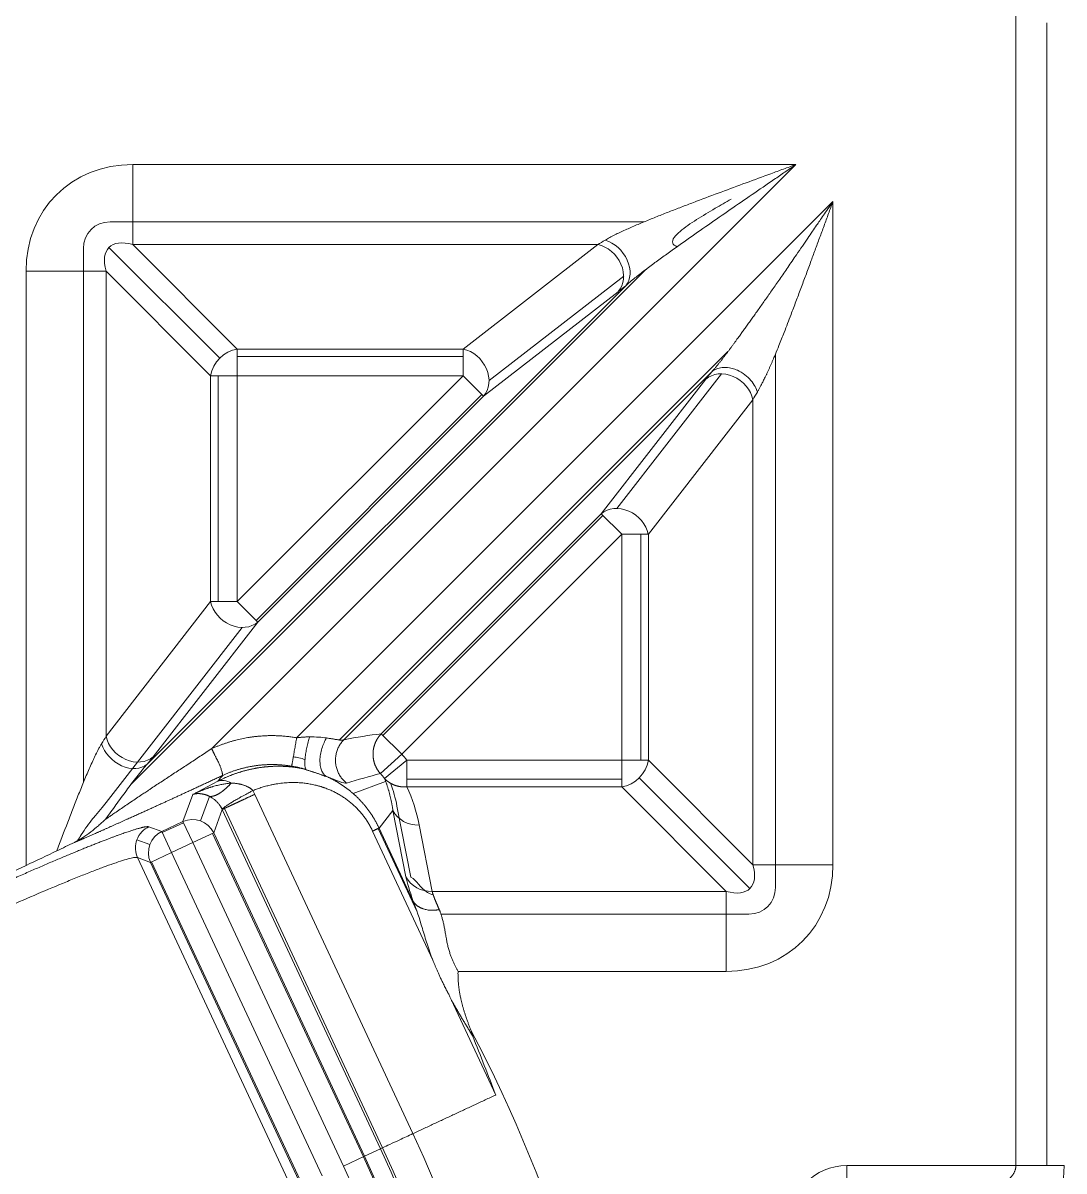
# Model space of a CAD drawing. Header units: millimetres. Extents: x 473 to 1051, y 289 to 609.
# Drawn here: x 612.04 to 630.08, y 428.4 to 448.29 of the extents above; entities that cross this region are included whole.
import ezdxf

# ---------------------------------------------------------------- set-up
doc = ezdxf.new("R2010")
doc.units = ezdxf.units.MM
doc.layers.add('core', color=7, linetype='Continuous', lineweight=20)

msp = doc.modelspace()

# ---------------------------------------------------------------- linework, layer by layer
at = {"layer": 'core', "lineweight": 13}
for p, q in [((629.245, 448.589), (629.245, 428.494)), ((629.781, 428.494), (629.781, 448.29)), ((625.435, 445.837), (613.946, 445.837)), ((613.946, 444.451), (613.946, 445.837)), ((625.435, 445.837), (615.316, 435.718)), ((616.785, 435.906), (626.076, 445.197)), ((626.076, 433.707), (626.076, 445.197)), ((622.803, 444.843), (613.553, 444.843)), ((613.091, 444.381), (613.091, 435.132)), ((615.453, 442.482), (613.534, 444.4)), ((613.946, 444.451), (622.002, 444.451)), ((613.946, 444.451), (615.757, 442.64)), ((619.67, 442.64), (622.002, 444.451)), ((612.097, 443.989), (612.097, 433.693)), ((612.097, 443.989), (613.484, 443.989)), ((613.484, 435.932), (613.484, 443.989)), ((615.295, 442.178), (613.484, 443.989)), ((622.834, 444.018), (613.916, 435.1)), ((622.486, 443.738), (614.196, 435.449)), ((622.451, 443.905), (620.118, 442.094)), ((622.356, 443.634), (620.024, 441.823)), ((619.67, 442.64), (615.757, 442.64)), ((615.757, 442.178), (615.757, 442.64)), ((617.529, 435.868), (624.258, 442.597)), ((619.67, 442.64), (619.67, 442.178)), ((625.082, 433.315), (625.082, 442.559)), ((615.757, 442.509), (619.67, 442.509)), ((615.295, 442.178), (615.295, 438.265)), ((615.295, 442.178), (615.757, 442.178)), ((615.426, 442.178), (615.426, 438.265)), ((615.757, 442.178), (619.67, 442.178)), ((615.757, 438.265), (619.67, 442.178)), ((615.757, 438.265), (615.757, 442.178)), ((617.601, 435.871), (623.977, 442.247)), ((619.67, 442.178), (620.024, 441.823)), ((622.332, 439.879), (624.143, 442.212)), ((622.062, 439.785), (623.873, 442.118)), ((616.083, 437.939), (619.996, 441.852)), ((616.111, 437.911), (620.024, 441.823)), ((624.689, 441.763), (622.878, 439.431)), ((624.689, 441.763), (624.689, 433.707)), ((622.062, 439.785), (618.252, 435.975)), ((622.09, 439.757), (618.28, 435.947)), ((622.062, 439.785), (622.416, 439.431)), ((622.416, 439.431), (618.606, 435.621)), ((622.416, 439.431), (622.416, 435.518)), ((622.416, 439.431), (622.878, 439.431)), ((622.748, 439.431), (622.748, 435.518)), ((622.878, 435.518), (622.878, 439.431)), ((613.484, 435.932), (615.295, 438.265)), ((615.757, 438.265), (615.295, 438.265)), ((616.111, 437.911), (615.757, 438.265)), ((615.841, 437.817), (613.486, 434.784)), ((616.111, 437.911), (614.3, 435.578)), ((618.606, 435.621), (618.252, 435.975)), ((618.606, 435.621), (618.236, 435.286)), ((618.306, 435.203), (618.694, 435.518)), ((622.416, 435.518), (618.694, 435.518)), ((618.694, 435.056), (618.694, 435.518)), ((622.878, 435.518), (622.416, 435.518)), ((622.416, 435.518), (622.416, 435.056)), ((622.878, 435.518), (624.689, 433.707)), ((618.694, 435.187), (622.416, 435.187)), ((624.639, 433.296), (622.72, 435.214)), ((616.026, 434.993), (616.058, 434.926)), ((617.765, 434.938), (618.327, 435.149)), ((618.694, 435.056), (622.416, 435.056)), ((624.227, 433.245), (622.416, 435.056)), ((614.814, 434.453), (614.986, 434.925)), ((615.276, 434.891), (615.121, 434.466)), ((616.058, 434.926), (618.799, 429.048)), ((615.496, 434.664), (615.348, 434.259)), ((615.495, 434.665), (618.236, 428.786)), ((618.274, 428.804), (615.534, 434.681)), ((618.454, 434.646), (618.212, 434.342)), ((618.679, 433.496), (618.454, 434.646)), ((618.523, 434.722), (618.765, 433.493)), ((614.814, 434.453), (614.449, 434.282)), ((614.823, 434.435), (614.457, 434.264)), ((614.814, 434.453), (614.984, 434.089)), ((618.907, 434.395), (619.133, 433.245)), ((614.224, 434.364), (614.449, 434.282)), ((614.618, 433.918), (614.449, 434.282)), ((614.984, 434.089), (615.348, 434.259)), ((617.942, 428.649), (615.33, 434.25)), ((617.96, 428.657), (615.348, 434.259)), ((619.144, 432.053), (618.101, 434.29)), ((618.872, 432.89), (618.198, 434.335)), ((618.805, 433.072), (618.212, 434.342)), ((614.017, 434.137), (614.241, 434.055)), ((614.984, 434.089), (614.618, 433.918)), ((617.596, 428.487), (614.984, 434.089)), ((614.254, 433.748), (614.03, 433.83)), ((616.713, 428.076), (614.03, 433.83)), ((614.254, 433.748), (614.618, 433.918)), ((614.618, 433.918), (617.23, 428.317)), ((614.254, 433.748), (616.866, 428.147)), ((614.272, 433.757), (616.884, 428.155)), ((624.689, 433.707), (626.076, 433.707)), ((624.227, 433.245), (619.133, 433.245)), ((624.227, 431.859), (624.227, 433.245)), ((619.284, 432.853), (624.62, 432.853)), ((619.581, 431.859), (624.227, 431.859)), ((620.233, 429.717), (619.461, 431.372)), ((617.96, 428.657), (617.596, 428.487)), ((618.236, 428.786), (617.96, 428.657)), ((626.318, 427.993), (626.318, 428.494)), ((629.245, 428.494), (626.318, 428.494))]:
    msp.add_line(p, q, dxfattribs=at)
at = {"layer": 'core', "lineweight": 18}
for p, q in [((614.986, 434.925), (615.419, 435.154)), ((604.432, 430.119), (612.097, 433.693))]:
    msp.add_line(p, q, dxfattribs=at)
for centre, radius, start, end in [((633.422, 459.219), 100.547, 306.63636, 233.36541), ((633.422, 459.219), 98.958, 101.0725, 224.85525), ((597.206, 418.979), 25.522, 344.7285, 27.6981)]:
    msp.add_arc(centre, radius, start, end, dxfattribs=at)
at = {"layer": 'core', "lineweight": 13}
for centre, radius, start, end in [((633.422, 459.219), 100.107, 306.80958, 233.19042), ((633.422, 459.219), 99.239, 100.9827, 225.04545), ((633.422, 459.219), 99.048, 101.05803, 224.91574), ((633.422, 459.219), 99.038, 101.0601, 224.90418), ((597.206, 418.979), 23.825, 180, 25), ((597.206, 418.979), 23.246, 180, 25), ((597.206, 418.979), 23.204, 180, 25), ((597.206, 418.979), 22.9, 180, 25), ((597.206, 418.979), 22.88, 180, 25), ((597.206, 418.979), 22.498, 180, 25)]:
    msp.add_arc(centre, radius, start, end, dxfattribs=at)
for centre, major_axis, ratio, start_param, end_param in [((614.287, 443.647), (-1.665, 1.665), 0.854588, 5.576034, 6.990337), ((613.639, 444.296), (-0.416, 0.416), 0.854588, 5.576034, 6.990337), ((614.287, 443.647), (-0.753, 0.753), 0.472398, 5.576034, 6.990337), ((623.752, 445.837), (2.025, 1.504), 0.059018, 3.626725, 3.742107), ((622.002, 443.989), (-0.308, 0.397), 0.818985, 3.294071, 5.524455), ((622.132, 444.092), (0.32, -0.388), 0.741911, 0.130355, 2.304596), ((624.107, 445.483), (2.024, 2.008), 0.061627, 3.609448, 3.72483), ((615.757, 442.178), (0.356, 0.356), 0.854588, 0.863645, 2.277948), ((619.67, 442.178), (-0.308, 0.397), 0.818985, 3.294071, 5.524455), ((624.227, 441.763), (-0.397, 0.308), 0.818985, 3.900323, 6.130708), ((622.416, 439.431), (0.397, -0.308), 0.818985, 0.758731, 2.989132), ((615.757, 438.265), (-0.397, 0.308), 0.818985, 0.758731, 2.989114), ((612.097, 434.182), (1.504, 2.025), 0.059018, 5.682671, 5.798053), ((613.842, 435.803), (0.388, -0.32), 0.741911, 3.97859, 6.15283), ((613.946, 435.932), (0.397, -0.308), 0.818985, 3.900323, 6.130707), ((612.452, 433.828), (2.008, 2.024), 0.061627, 5.699948, 5.81533), ((622.416, 435.518), (-0.356, -0.356), 0.854588, 0.863645, 2.277948), ((615.589, 434.789), (0.188, -0.356), 0.687907, 2.286444, 3.069422), ((616.505, 433.63), (1.014, 2.461), 0.731949, 5.443978, 5.622839), ((612.097, 433.468), (1.506, 1.518), 0.061627, 5.537288, 5.819002), ((618.907, 434.857), (-0.494, -0.097), 0.916024, 0.263636, 1.392781), ((614.984, 434.089), (0.378, -0.138), 0.997265, 0.786768, 2.354825), ((633.422, 453.655), (0, 84.612), 0.999984, 1.801557, 2.911285), ((614.618, 433.918), (-0.138, -0.378), 0.997265, 3.92836, 5.496418), ((633.422, 453.651), (0, 84.914), 0.999984, 1.803346, 2.911271), ((623.886, 434.049), (-1.665, 1.665), 0.854588, 2.434441, 3.848744), ((623.886, 434.049), (-0.753, 0.753), 0.472398, 2.434441, 3.848744), ((619.133, 433.707), (0.494, 0.097), 0.916024, 3.405225, 4.534373), ((624.534, 433.4), (-0.416, 0.416), 0.854588, 2.434441, 3.848744), ((626.325, 427.485), (-0.717, 0.717), 0.992433, 5.501585, 7.064785)]:
    msp.add_ellipse(centre, major_axis=major_axis, ratio=ratio, start_param=start_param, end_param=end_param, dxfattribs=at)
at = {"layer": 'core', "lineweight": 18}
msp.add_ellipse((612.097, 433.781), major_axis=(1.509, 0.705), ratio=0.047474, start_param=4.690194, end_param=5.052022, dxfattribs=at)
at = {"layer": 'core', "lineweight": 13}
for points, degree, knots in [([(622.132, 444.529), (622.156, 444.544), (622.182, 444.559), (622.223, 444.581), (622.237, 444.588), (622.266, 444.603), (622.281, 444.611), (622.325, 444.633), (622.355, 444.647), (622.417, 444.676), (622.448, 444.69), (622.543, 444.733), (622.608, 444.761), (622.708, 444.804), (622.741, 444.818), (622.808, 444.846), (622.842, 444.86), (622.944, 444.901), (623.013, 444.929), (623.151, 444.984), (623.221, 445.011), (623.36, 445.065), (623.431, 445.092), (623.572, 445.146), (623.642, 445.173), (623.856, 445.254), (623.998, 445.308), (624.284, 445.414), (624.427, 445.467), (624.714, 445.573), (624.858, 445.626), (625.074, 445.705), (625.183, 445.745), (625.309, 445.791), (625.363, 445.811), (625.399, 445.824), (625.417, 445.831), (625.435, 445.837)], 3, [0, 0, 0, 0, 0.03125, 0.03125, 0.046875, 0.046875, 0.0625, 0.0625, 0.09375, 0.09375, 0.125, 0.125, 0.1875, 0.1875, 0.21875, 0.21875, 0.25, 0.25, 0.3125, 0.3125, 0.375, 0.375, 0.4375, 0.4375, 0.5, 0.5, 0.625, 0.625, 0.75, 0.75, 0.875, 0.875, 0.9375, 0.96875, 0.984375, 0.984375, 1, 1, 1, 1]), ([(625.435, 445.837), (625.404, 445.815), (625.372, 445.794), (625.308, 445.75), (625.213, 445.685), (625.118, 445.62), (624.928, 445.49), (624.801, 445.403), (624.548, 445.229), (624.422, 445.143), (624.17, 444.969), (624.044, 444.882), (623.793, 444.707), (623.668, 444.62), (623.42, 444.445), (623.297, 444.357), (623.114, 444.225), (623.053, 444.181), (622.933, 444.093), (622.874, 444.049), (622.758, 443.96), (622.7, 443.916), (622.617, 443.849), (622.589, 443.827), (622.536, 443.782), (622.511, 443.76), (622.486, 443.738)], 3, [0, 0, 0, 0, 0.03125, 0.03125, 0.0625, 0.125, 0.125, 0.25, 0.25, 0.375, 0.375, 0.5, 0.5, 0.625, 0.625, 0.75, 0.75, 0.8125, 0.8125, 0.875, 0.875, 0.9375, 0.9375, 0.96875, 0.96875, 1, 1, 1, 1]), ([(623.377, 444.414), (623.338, 444.43), (623.309, 444.451), (623.289, 444.506), (623.302, 444.54), (623.352, 444.61), (623.388, 444.645), (623.51, 444.749), (623.61, 444.817), (623.817, 444.949), (623.925, 445.014), (624.127, 445.131), (624.221, 445.184), (624.315, 445.237)], 3, [0, 0, 0, 0, 0.104937, 0.104937, 0.222051, 0.222051, 0.339165, 0.339165, 0.573394, 0.573394, 0.807622, 0.807622, 1, 1, 1, 1]), ([(613.406, 435.803), (613.397, 435.789), (613.389, 435.774), (613.371, 435.744), (613.363, 435.728), (613.337, 435.679), (613.32, 435.646), (613.294, 435.594), (613.286, 435.576), (613.269, 435.54), (613.261, 435.522), (613.236, 435.468), (613.219, 435.431), (613.17, 435.319), (613.137, 435.242), (613.073, 435.087), (613.04, 435.008), (612.977, 434.848), (612.945, 434.768), (612.881, 434.606), (612.85, 434.524), (612.756, 434.279), (612.694, 434.114), (612.631, 433.948)], 3, [0, 0, 0, 0, 0.03125, 0.03125, 0.0625, 0.0625, 0.125, 0.125, 0.15625, 0.15625, 0.1875, 0.1875, 0.25, 0.25, 0.375, 0.375, 0.5, 0.5, 0.625, 0.625, 0.75, 0.75, 1, 1, 1, 1]), ([(615.316, 435.719), (615.52, 435.809), (615.931, 435.918), (616.148, 435.935), (616.468, 435.961), (616.785, 435.906)], 2, [0, 0, 0, 0.284504, 0.570702, 0.570702, 1, 1, 1]), ([(616.785, 435.906), (616.791, 435.907), (616.802, 435.908), (616.819, 435.91), (616.836, 435.912), (616.853, 435.913), (616.869, 435.915), (616.885, 435.916), (616.902, 435.917), (616.918, 435.918), (616.934, 435.919), (616.95, 435.92), (616.965, 435.921), (616.981, 435.921), (616.996, 435.922), (617.006, 435.922), (617.011, 435.922)], 3, [0, 0, 0, 0, 0.075254, 0.149897, 0.223934, 0.29737, 0.370211, 0.442463, 0.514132, 0.585223, 0.655743, 0.725698, 0.795094, 0.863939, 0.932238, 1, 1, 1, 1]), ([(616.951, 435.357), (616.946, 435.362), (616.941, 435.369), (616.933, 435.391), (616.93, 435.404), (616.927, 435.438), (616.926, 435.458), (616.927, 435.504), (616.929, 435.53), (616.935, 435.585), (616.939, 435.615), (616.949, 435.676), (616.956, 435.708), (616.97, 435.771), (616.977, 435.802), (616.994, 435.864), (617.003, 435.894), (617.011, 435.922)], 3, [0, 0, 0, 0, 0.125, 0.125, 0.25, 0.25, 0.375, 0.375, 0.5, 0.5, 0.625, 0.625, 0.75, 0.75, 0.875, 0.875, 1, 1, 1, 1]), ([(617.291, 435.242), (617.276, 435.252), (617.262, 435.266), (617.237, 435.301), (617.226, 435.321), (617.207, 435.368), (617.2, 435.395), (617.19, 435.453), (617.188, 435.484), (617.189, 435.55), (617.193, 435.584), (617.204, 435.653), (617.213, 435.688), (617.233, 435.755), (617.246, 435.787), (617.273, 435.848), (617.288, 435.877), (617.303, 435.903)], 3, [0, 0, 0, 0, 0.125, 0.125, 0.25, 0.25, 0.375, 0.375, 0.5, 0.5, 0.625, 0.625, 0.75, 0.75, 0.875, 0.875, 1, 1, 1, 1]), ([(618.252, 435.975), (618.25, 435.973), (618.245, 435.968), (618.238, 435.96), (618.231, 435.952), (618.224, 435.944), (618.217, 435.936), (618.211, 435.928), (618.205, 435.92), (618.199, 435.912), (618.193, 435.903), (618.188, 435.895), (618.182, 435.886), (618.177, 435.877), (618.172, 435.869), (618.167, 435.86), (618.163, 435.851), (618.158, 435.842), (618.154, 435.833), (618.15, 435.824), (618.146, 435.815), (618.143, 435.806), (618.139, 435.797), (618.136, 435.787), (618.133, 435.778), (618.13, 435.769), (618.127, 435.76), (618.125, 435.75), (618.122, 435.741), (618.12, 435.732), (618.118, 435.723), (618.116, 435.713), (618.115, 435.704), (618.113, 435.695), (618.112, 435.685), (618.111, 435.676), (618.11, 435.667), (618.109, 435.658), (618.109, 435.648), (618.108, 435.639), (618.108, 435.63), (618.108, 435.624), (618.108, 435.621)], 3, [0, 0, 0, 0, 0.026856, 0.053614, 0.080275, 0.106838, 0.133304, 0.159672, 0.185943, 0.212118, 0.238195, 0.264177, 0.290061, 0.31585, 0.341543, 0.367141, 0.392643, 0.418049, 0.443361, 0.468579, 0.493702, 0.51873, 0.543665, 0.568507, 0.593255, 0.61791, 0.642472, 0.666943, 0.691321, 0.715607, 0.739802, 0.763905, 0.787918, 0.81184, 0.835672, 0.859415, 0.883067, 0.906631, 0.930106, 0.953492, 0.97679, 1, 1, 1, 1]), ([(618.108, 435.621), (618.108, 435.617), (618.108, 435.609), (618.109, 435.598), (618.109, 435.586), (618.11, 435.575), (618.112, 435.563), (618.113, 435.552), (618.115, 435.54), (618.117, 435.529), (618.119, 435.517), (618.122, 435.506), (618.124, 435.495), (618.127, 435.483), (618.131, 435.472), (618.134, 435.461), (618.138, 435.45), (618.142, 435.439), (618.147, 435.428), (618.152, 435.417), (618.157, 435.406), (618.162, 435.395), (618.167, 435.384), (618.173, 435.374), (618.179, 435.364), (618.185, 435.353), (618.192, 435.343), (618.198, 435.333), (618.205, 435.323), (618.213, 435.314), (618.22, 435.304), (618.228, 435.295), (618.233, 435.289), (618.236, 435.286)], 3, [0, 0, 0, 0, 0.031328, 0.062712, 0.094152, 0.125648, 0.157202, 0.188815, 0.220486, 0.252217, 0.284009, 0.315861, 0.347775, 0.379751, 0.41179, 0.443893, 0.47606, 0.508293, 0.540591, 0.572955, 0.605386, 0.637884, 0.670451, 0.703087, 0.735792, 0.768567, 0.801413, 0.83433, 0.867318, 0.900379, 0.933512, 0.966719, 1, 1, 1, 1]), ([(614.196, 435.449), (614.181, 435.432), (614.166, 435.415), (614.136, 435.379), (614.121, 435.361), (614.076, 435.306), (614.046, 435.268), (613.985, 435.19), (613.955, 435.151), (613.895, 435.072), (613.865, 435.032), (613.775, 434.91), (613.715, 434.828), (613.595, 434.662), (613.535, 434.579), (613.476, 434.494)], 3, [0, 0, 0, 0, 0.0625, 0.0625, 0.125, 0.125, 0.25, 0.25, 0.375, 0.375, 0.5, 0.5, 0.75, 0.75, 1, 1, 1, 1]), ([(616.353, 435.443), (616.346, 435.443), (616.331, 435.442), (616.308, 435.442), (616.285, 435.441), (616.262, 435.44), (616.239, 435.439), (616.216, 435.438), (616.193, 435.436), (616.169, 435.434), (616.146, 435.432), (616.122, 435.429), (616.098, 435.426), (616.074, 435.423), (616.05, 435.419), (616.026, 435.415), (616.002, 435.411), (615.977, 435.407), (615.953, 435.402), (615.929, 435.397), (615.904, 435.391), (615.879, 435.385), (615.855, 435.379), (615.83, 435.373), (615.805, 435.366), (615.78, 435.359), (615.755, 435.351), (615.73, 435.343), (615.705, 435.335), (615.68, 435.326), (615.655, 435.317), (615.63, 435.308), (615.605, 435.298), (615.579, 435.287), (615.554, 435.277), (615.529, 435.266), (615.512, 435.258), (615.504, 435.254)], 3, [0, 0, 0, 0, 0.025665, 0.0515, 0.077505, 0.103682, 0.130029, 0.156546, 0.183235, 0.210094, 0.237124, 0.264326, 0.291698, 0.319241, 0.346955, 0.37484, 0.402896, 0.431123, 0.459522, 0.488092, 0.516832, 0.545745, 0.574828, 0.604083, 0.633509, 0.663107, 0.692876, 0.722816, 0.752928, 0.783211, 0.813666, 0.844293, 0.875091, 0.906061, 0.937202, 0.968515, 1, 1, 1, 1]), ([(616.699, 435.413), (616.692, 435.414), (616.677, 435.417), (616.654, 435.421), (616.631, 435.424), (616.608, 435.427), (616.586, 435.43), (616.563, 435.432), (616.54, 435.434), (616.516, 435.436), (616.493, 435.438), (616.47, 435.439), (616.447, 435.441), (616.423, 435.442), (616.4, 435.442), (616.377, 435.443), (616.361, 435.443), (616.353, 435.443)], 3, [0, 0, 0, 0, 0.065783, 0.131691, 0.197726, 0.263886, 0.330172, 0.396585, 0.463124, 0.529789, 0.596581, 0.6635, 0.730546, 0.797718, 0.865018, 0.932445, 1, 1, 1, 1]), ([(616.951, 435.357), (616.946, 435.358), (616.937, 435.36), (616.923, 435.364), (616.908, 435.368), (616.894, 435.372), (616.88, 435.375), (616.865, 435.379), (616.85, 435.382), (616.836, 435.386), (616.821, 435.389), (616.806, 435.392), (616.791, 435.396), (616.776, 435.399), (616.761, 435.402), (616.746, 435.405), (616.73, 435.408), (616.715, 435.41), (616.704, 435.412), (616.699, 435.413)], 3, [0, 0, 0, 0, 0.057913, 0.115872, 0.173892, 0.231985, 0.290166, 0.348447, 0.406844, 0.465368, 0.524033, 0.582852, 0.641839, 0.701007, 0.760368, 0.819935, 0.879721, 0.939739, 1, 1, 1, 1]), ([(616.728, 435.576), (616.761, 435.571), (616.794, 435.565), (616.862, 435.549), (616.897, 435.54), (616.929, 435.53)], 3, [0, 0, 0, 0, 0.464257, 0.464257, 1, 1, 1, 1]), ([(618.454, 434.646), (618.452, 434.654), (618.45, 434.672), (618.446, 434.698), (618.441, 434.724), (618.437, 434.749), (618.432, 434.774), (618.427, 434.799), (618.422, 434.824), (618.416, 434.849), (618.411, 434.873), (618.405, 434.897), (618.399, 434.92), (618.393, 434.944), (618.386, 434.967), (618.38, 434.99), (618.373, 435.012), (618.366, 435.034), (618.359, 435.057), (618.352, 435.078), (618.345, 435.1), (618.338, 435.121), (618.33, 435.142), (618.322, 435.163), (618.314, 435.183), (618.309, 435.197), (618.306, 435.203)], 3, [0, 0, 0, 0, 0.047064, 0.093657, 0.139781, 0.185434, 0.230618, 0.275331, 0.319575, 0.363349, 0.406654, 0.44949, 0.491856, 0.533753, 0.575182, 0.616142, 0.656633, 0.696656, 0.736211, 0.775297, 0.813916, 0.852067, 0.889751, 0.926968, 0.963717, 1, 1, 1, 1]), ([(618.306, 435.203), (618.309, 435.201), (618.314, 435.195), (618.321, 435.188), (618.329, 435.18), (618.336, 435.173), (618.344, 435.166), (618.352, 435.159), (618.36, 435.153), (618.368, 435.147), (618.377, 435.141), (618.385, 435.135), (618.394, 435.129), (618.402, 435.124), (618.411, 435.119), (618.419, 435.114), (618.428, 435.109), (618.437, 435.105), (618.446, 435.1), (618.454, 435.096), (618.463, 435.093), (618.472, 435.089), (618.481, 435.086), (618.49, 435.082), (618.499, 435.079), (618.507, 435.076), (618.516, 435.074), (618.525, 435.071), (618.534, 435.069), (618.543, 435.067), (618.552, 435.065), (618.56, 435.063), (618.569, 435.062), (618.578, 435.06), (618.586, 435.059), (618.595, 435.058), (618.604, 435.057), (618.612, 435.056), (618.621, 435.056), (618.629, 435.055), (618.637, 435.055), (618.646, 435.055), (618.654, 435.055), (618.662, 435.055), (618.67, 435.055), (618.678, 435.055), (618.686, 435.056), (618.692, 435.056), (618.694, 435.056)], 3, [0, 0, 0, 0, 0.025955, 0.051722, 0.077299, 0.102685, 0.12788, 0.152884, 0.177694, 0.202312, 0.226737, 0.250969, 0.275007, 0.298852, 0.322503, 0.345962, 0.369227, 0.392301, 0.415182, 0.437872, 0.460371, 0.48268, 0.5048, 0.526731, 0.548475, 0.570032, 0.591404, 0.612592, 0.633597, 0.65442, 0.675063, 0.695526, 0.715813, 0.735923, 0.75586, 0.775623, 0.795216, 0.81464, 0.833896, 0.852987, 0.871914, 0.89068, 0.909286, 0.927735, 0.946029, 0.964169, 0.982159, 1, 1, 1, 1]), ([(612.989, 434.121), (613.01, 434.156), (613.032, 434.19), (613.12, 434.328), (613.188, 434.428), (613.26, 434.512), (613.264, 434.516), (613.267, 434.52)], 3, [0, 0, 0, 0, 0.236978, 0.236978, 0.963789, 0.963789, 1, 1, 1, 1]), ([(551.228, 434.187), (551.341, 433.71), (551.458, 433.233), (551.701, 432.282), (551.952, 431.334), (552.22, 430.39), (552.427, 429.683), (552.497, 429.448), (552.638, 428.978), (552.71, 428.744), (553.367, 426.638), (554.014, 424.791), (555.434, 421.15), (556.207, 419.355), (557.46, 416.701), (557.894, 415.822), (558.456, 414.733), (558.569, 414.515), (558.798, 414.081), (559.143, 413.432), (559.496, 412.788), (560.691, 410.657), (561.701, 408.993), (563.827, 405.747), (566.06, 402.582), (568.504, 399.579), (571.054, 396.657), (572.382, 395.236), (574.455, 393.167), (575.16, 392.488), (576.597, 391.151), (577.325, 390.497), (579.537, 388.577), (581.05, 387.354), (584.147, 385.021), (587.319, 382.799), (590.636, 380.799), (594.026, 378.911), (595.758, 378.023), (597.97, 376.985), (598.637, 376.679), (599.31, 376.381), (599.759, 376.184), (599.984, 376.087), (601.111, 375.604), (602.019, 375.235), (604.757, 374.175), (606.603, 373.533), (610.34, 372.378), (612.229, 371.865), (614.14, 371.417)], 3, [0, 0, 0, 0, 0.015625, 0.015625, 0.03125, 0.046875, 0.046875, 0.054687, 0.054687, 0.0625, 0.0625, 0.125, 0.125, 0.1875, 0.1875, 0.21875, 0.21875, 0.226562, 0.226562, 0.234375, 0.25, 0.25, 0.3125, 0.3125, 0.375, 0.4375, 0.4375, 0.5, 0.5, 0.53125, 0.53125, 0.5625, 0.5625, 0.625, 0.625, 0.6875, 0.75, 0.75, 0.8125, 0.8125, 0.828125, 0.835937, 0.835937, 0.84375, 0.84375, 0.875, 0.875, 0.9375, 0.9375, 1, 1, 1, 1]), ([(613.993, 434), (613.993, 434.045), (614.01, 434.149), (614.097, 434.285), (614.182, 434.344), (614.224, 434.364)], 3, [0, 0, 0, 0, 0.297886, 0.653444, 1, 1, 1, 1]), ([(614.03, 433.83), (614.01, 433.872), (613.995, 433.929), (613.993, 433.991), (613.993, 434)], 3, [0, 0, 0, 0, 0.856927, 1, 1, 1, 1]), ([(614.03, 433.83), (614.02, 433.834), (614.003, 433.835), (613.957, 433.829), (613.927, 433.823), (613.856, 433.806), (613.815, 433.794), (613.722, 433.765), (613.671, 433.747), (613.559, 433.709), (613.499, 433.687), (613.372, 433.64), (613.305, 433.614), (613.165, 433.56), (613.092, 433.531), (612.942, 433.47), (612.864, 433.439), (612.628, 433.342), (612.464, 433.273), (612.132, 433.132), (611.965, 433.059), (611.635, 432.914), (611.472, 432.841), (611.155, 432.698), (611.001, 432.627), (610.707, 432.49), (610.554, 432.417), (610.24, 432.267), (610.08, 432.189), (609.756, 432.029), (609.593, 431.948), (609.272, 431.785), (609.114, 431.703), (608.887, 431.585), (608.814, 431.546), (608.671, 431.469), (608.602, 431.432), (608.47, 431.359), (608.407, 431.324), (608.289, 431.257), (608.234, 431.225), (608.133, 431.165), (608.087, 431.137), (608.005, 431.084), (607.969, 431.06), (607.91, 431.017), (607.886, 430.999), (607.852, 430.966), (607.842, 430.953), (607.839, 430.943)], 3, [0, 0, 0, 0, 0.03125, 0.03125, 0.0625, 0.0625, 0.09375, 0.09375, 0.125, 0.125, 0.15625, 0.15625, 0.1875, 0.1875, 0.21875, 0.21875, 0.25, 0.25, 0.3125, 0.3125, 0.375, 0.375, 0.4375, 0.4375, 0.5, 0.5, 0.5625, 0.5625, 0.625, 0.625, 0.6875, 0.6875, 0.75, 0.75, 0.78125, 0.78125, 0.8125, 0.8125, 0.84375, 0.84375, 0.875, 0.875, 0.90625, 0.90625, 0.9375, 0.9375, 0.96875, 0.96875, 1, 1, 1, 1]), ([(619.152, 433.184), (619.115, 433.194), (619.081, 433.209), (618.922, 433.308), (618.865, 433.438), (618.766, 433.493)], 3, [0, 0, 0, 0, 0.180672, 0.180672, 1, 1, 1, 1]), ([(619.133, 433.245), (619.134, 433.243), (619.135, 433.238), (619.137, 433.231), (619.139, 433.223), (619.141, 433.215), (619.144, 433.207), (619.147, 433.199), (619.149, 433.191), (619.152, 433.182), (619.155, 433.173), (619.158, 433.164), (619.162, 433.155), (619.165, 433.146), (619.169, 433.136), (619.172, 433.126), (619.176, 433.116), (619.18, 433.106), (619.185, 433.096), (619.189, 433.085), (619.193, 433.074), (619.198, 433.063), (619.203, 433.052), (619.207, 433.041), (619.212, 433.029), (619.217, 433.017), (619.223, 433.005), (619.228, 432.993), (619.234, 432.981), (619.239, 432.968), (619.245, 432.955), (619.251, 432.942), (619.255, 432.934), (619.257, 432.929)], 3, [0, 0, 0, 0, 0.030932, 0.061936, 0.093015, 0.124169, 0.155402, 0.186714, 0.218107, 0.249582, 0.281143, 0.312789, 0.344523, 0.376346, 0.40826, 0.440267, 0.472367, 0.504564, 0.536857, 0.569249, 0.601742, 0.634336, 0.667033, 0.699835, 0.732743, 0.765759, 0.798884, 0.832119, 0.865466, 0.898926, 0.932501, 0.966192, 1, 1, 1, 1]), ([(619.257, 432.929), (619.254, 432.929), (619.247, 432.928), (619.237, 432.926), (619.226, 432.924), (619.214, 432.923), (619.201, 432.921), (619.181, 432.919), (619.157, 432.918), (619.134, 432.917), (619.112, 432.918), (619.083, 432.92), (619.037, 432.926), (619.003, 432.935), (618.983, 432.941), (618.982, 432.941), (618.98, 432.942), (618.977, 432.943), (618.973, 432.944), (618.969, 432.946), (618.963, 432.948), (618.957, 432.95), (618.95, 432.953), (618.942, 432.956), (618.934, 432.96), (618.925, 432.964), (618.916, 432.969), (618.906, 432.975), (618.896, 432.981), (618.886, 432.988), (618.875, 432.995), (618.864, 433.004), (618.853, 433.013), (618.843, 433.023), (618.833, 433.034), (618.823, 433.046), (618.813, 433.058), (618.807, 433.067), (618.805, 433.072)], 3, [0, 0, 0, 0, 0.01629, 0.034054, 0.053312, 0.074085, 0.096389, 0.120241, 0.180778, 0.222376, 0.2445, 0.296963, 0.382018, 0.500019, 0.500954, 0.503674, 0.508178, 0.514468, 0.522542, 0.532399, 0.544039, 0.557458, 0.572654, 0.589619, 0.608346, 0.628824, 0.651037, 0.674965, 0.700582, 0.727857, 0.756749, 0.787214, 0.819207, 0.852681, 0.887576, 0.923821, 0.96133, 1, 1, 1, 1]), ([(618.799, 429.048), (618.716, 429.01), (618.64, 428.974), (618.506, 428.912), (618.448, 428.885), (618.352, 428.84), (618.314, 428.822), (618.259, 428.797), (618.242, 428.789), (618.236, 428.786)], 3, [0, 0, 0, 0, 0.25, 0.25, 0.5, 0.5, 0.75, 0.75, 1, 1, 1, 1]), ([(628.319, 427.993), (628.327, 427.994), (628.342, 427.994), (628.364, 427.996), (628.385, 427.997), (628.406, 427.999), (628.426, 428.001), (628.446, 428.003), (628.466, 428.005), (628.485, 428.007), (628.503, 428.01), (628.521, 428.012), (628.538, 428.015), (628.555, 428.018), (628.571, 428.021), (628.587, 428.023), (628.602, 428.026), (628.617, 428.029), (628.631, 428.032), (628.669, 428.04), (628.728, 428.055), (628.805, 428.079), (628.875, 428.105), (628.942, 428.135), (629.005, 428.169), (629.065, 428.207), (629.116, 428.248), (629.15, 428.281), (629.171, 428.305), (629.182, 428.32), (629.192, 428.334), (629.201, 428.348), (629.209, 428.362), (629.217, 428.377), (629.223, 428.391), (629.229, 428.406), (629.234, 428.421), (629.238, 428.435), (629.241, 428.45), (629.243, 428.465), (629.244, 428.48), (629.245, 428.489), (629.245, 428.494)], 3, [0, 0, 0, 0, 0.020381, 0.040307, 0.059779, 0.078797, 0.09736, 0.115469, 0.133124, 0.150325, 0.167071, 0.183364, 0.199202, 0.214586, 0.229517, 0.243993, 0.258016, 0.271585, 0.284701, 0.297363, 0.375958, 0.448473, 0.51495, 0.575445, 0.643977, 0.706317, 0.762706, 0.813471, 0.829024, 0.844129, 0.858807, 0.87308, 0.886973, 0.900512, 0.913727, 0.926648, 0.939308, 0.951743, 0.963991, 0.976089, 0.988078, 1, 1, 1, 1])]:
    msp.add_open_spline(points, degree=degree, knots=knots, dxfattribs=at)
at = {"layer": 'core', "lineweight": 18}
for points, degree, knots in [([(623.977, 442.247), (623.981, 442.252), (623.991, 442.263), (624.005, 442.278), (624.019, 442.294), (624.033, 442.31), (624.047, 442.327), (624.06, 442.343), (624.074, 442.36), (624.088, 442.377), (624.102, 442.394), (624.116, 442.411), (624.13, 442.429), (624.144, 442.446), (624.158, 442.464), (624.171, 442.482), (624.185, 442.5), (624.199, 442.519), (624.213, 442.537), (624.227, 442.555), (624.241, 442.574), (624.256, 442.593), (624.27, 442.612), (624.284, 442.631), (624.298, 442.65), (624.312, 442.67), (624.327, 442.689), (624.341, 442.709), (624.356, 442.729), (624.37, 442.749), (624.385, 442.768), (624.399, 442.789), (624.423, 442.821), (624.457, 442.867), (624.5, 442.927), (624.545, 442.989), (624.592, 443.055), (624.641, 443.122), (624.691, 443.193), (624.743, 443.266), (624.796, 443.342), (624.851, 443.42), (624.928, 443.529), (625.029, 443.673), (625.157, 443.858), (625.296, 444.06), (625.428, 444.25), (625.543, 444.419), (625.636, 444.555), (625.718, 444.675), (625.787, 444.776), (625.85, 444.868), (625.915, 444.963), (625.992, 445.075), (626.047, 445.154), (626.076, 445.197)], 3, [0, 0, 0, 0, 0.006365, 0.012747, 0.019145, 0.025561, 0.031994, 0.038445, 0.044914, 0.051401, 0.057907, 0.064431, 0.070975, 0.077538, 0.084121, 0.090724, 0.097347, 0.103991, 0.110655, 0.11734, 0.124047, 0.130775, 0.137525, 0.144297, 0.151091, 0.157908, 0.164748, 0.17161, 0.178496, 0.185406, 0.192339, 0.199296, 0.206277, 0.22608, 0.246681, 0.268081, 0.290281, 0.313282, 0.337085, 0.361692, 0.387103, 0.413318, 0.440339, 0.49634, 0.557671, 0.624336, 0.696336, 0.746311, 0.790953, 0.830261, 0.864237, 0.890182, 0.921457, 0.958063, 1, 1, 1, 1]), ([(624.767, 441.893), (624.77, 441.899), (624.777, 441.911), (624.787, 441.929), (624.798, 441.95), (624.81, 441.972), (624.823, 441.997), (624.836, 442.024), (624.851, 442.053), (624.867, 442.084), (624.884, 442.118), (624.903, 442.156), (624.923, 442.197), (624.944, 442.241), (624.964, 442.286), (624.985, 442.332), (625.005, 442.378), (625.026, 442.425), (625.05, 442.482), (625.088, 442.574), (625.15, 442.726), (625.241, 442.954), (625.339, 443.209), (625.435, 443.463), (625.52, 443.689), (625.605, 443.917), (625.674, 444.105), (625.728, 444.251), (625.766, 444.356), (625.805, 444.46), (625.844, 444.565), (625.883, 444.67), (625.922, 444.775), (625.96, 444.881), (625.999, 444.986), (626.038, 445.091), (626.063, 445.162), (626.076, 445.197)], 3, [0, 0, 0, 0, 0.006782, 0.014145, 0.022103, 0.030672, 0.039871, 0.049717, 0.060232, 0.071432, 0.083333, 0.095944, 0.110639, 0.125392, 0.140183, 0.154995, 0.16981, 0.184611, 0.199389, 0.223813, 0.270244, 0.339027, 0.430907, 0.497033, 0.563385, 0.629819, 0.696263, 0.726603, 0.756944, 0.787291, 0.817645, 0.848008, 0.87838, 0.908763, 0.939159, 0.96957, 1, 1, 1, 1]), ([(623.977, 442.247), (623.998, 442.265), (624.049, 442.298), (624.154, 442.326), (624.254, 442.323), (624.315, 442.31), (624.331, 442.305)], 3, [0, 0, 0, 0, 0.298409, 0.597796, 0.897182, 1, 1, 1, 1]), ([(624.331, 442.305), (624.361, 442.297), (624.437, 442.27), (624.553, 442.2), (624.659, 442.098), (624.731, 441.991), (624.758, 441.924), (624.767, 441.893)], 3, [0, 0, 0, 0, 0.141872, 0.357952, 0.574033, 0.790113, 1, 1, 1, 1]), ([(613.476, 434.494), (613.485, 434.501), (613.498, 434.509), (613.516, 434.521), (613.53, 434.531), (613.549, 434.544), (613.573, 434.561), (613.603, 434.581), (613.655, 434.617), (613.728, 434.667), (613.821, 434.731), (613.916, 434.795), (614.011, 434.859), (614.096, 434.916), (614.161, 434.959), (614.209, 434.991), (614.266, 435.029), (614.342, 435.079), (614.435, 435.14), (614.529, 435.202), (614.624, 435.265), (614.72, 435.328), (614.817, 435.391), (614.915, 435.455), (615.013, 435.52), (615.112, 435.585), (615.213, 435.651), (615.279, 435.695), (615.313, 435.718)], 3, [0, 0, 0, 0, 0.015614, 0.021437, 0.029053, 0.039592, 0.053055, 0.069442, 0.088752, 0.13956, 0.190992, 0.24305, 0.295736, 0.346433, 0.382479, 0.402197, 0.425084, 0.475131, 0.525622, 0.576556, 0.627933, 0.679753, 0.732017, 0.784726, 0.837878, 0.891474, 0.945515, 1, 1, 1, 1]), ([(615.313, 435.718), (615.315, 435.714), (615.318, 435.708), (615.323, 435.697), (615.328, 435.685), (615.334, 435.673), (615.341, 435.659), (615.348, 435.644), (615.356, 435.628), (615.364, 435.611), (615.373, 435.593), (615.383, 435.575), (615.396, 435.548), (615.412, 435.517), (615.428, 435.482), (615.442, 435.453), (615.453, 435.428), (615.463, 435.406), (615.472, 435.382), (615.481, 435.354), (615.49, 435.325), (615.495, 435.302), (615.499, 435.287), (615.5, 435.277), (615.502, 435.27), (615.503, 435.264), (615.503, 435.26), (615.503, 435.257), (615.504, 435.255), (615.504, 435.255), (615.504, 435.254)], 3, [0, 0, 0, 0, 0.013896, 0.029305, 0.046261, 0.064802, 0.084964, 0.106785, 0.130301, 0.155549, 0.182558, 0.211359, 0.241972, 0.305412, 0.363103, 0.414627, 0.459708, 0.498188, 0.544122, 0.602809, 0.67383, 0.756362, 0.796425, 0.833623, 0.868001, 0.89962, 0.928551, 0.954871, 0.97866, 1, 1, 1, 1]), ([(615.419, 435.154), (615.427, 435.157), (615.441, 435.165), (615.462, 435.175), (615.484, 435.186), (615.505, 435.196), (615.527, 435.206), (615.548, 435.215), (615.569, 435.225), (615.591, 435.234), (615.612, 435.242), (615.633, 435.251), (615.654, 435.259), (615.675, 435.267), (615.696, 435.275), (615.717, 435.282), (615.737, 435.29), (615.758, 435.296), (615.779, 435.303), (615.799, 435.31), (615.82, 435.316), (615.84, 435.322), (615.86, 435.328), (615.88, 435.333), (615.9, 435.339), (615.92, 435.344), (615.94, 435.349), (615.959, 435.353), (615.979, 435.358), (615.998, 435.362), (616.018, 435.366), (616.037, 435.37), (616.056, 435.374), (616.075, 435.377), (616.094, 435.381), (616.112, 435.384), (616.131, 435.387), (616.149, 435.39), (616.167, 435.392), (616.186, 435.395), (616.204, 435.397), (616.221, 435.399), (616.239, 435.401), (616.257, 435.403), (616.274, 435.404), (616.292, 435.406), (616.309, 435.407), (616.32, 435.408), (616.326, 435.408)], 3, [0, 0, 0, 0, 0.025743, 0.051309, 0.076695, 0.101904, 0.126934, 0.151785, 0.176459, 0.200954, 0.225271, 0.24941, 0.273371, 0.297153, 0.320758, 0.344184, 0.367432, 0.390502, 0.413395, 0.436109, 0.458645, 0.481003, 0.503184, 0.525187, 0.547011, 0.568658, 0.590128, 0.611419, 0.632533, 0.65347, 0.674228, 0.69481, 0.715213, 0.73544, 0.755488, 0.77536, 0.795054, 0.814571, 0.83391, 0.853073, 0.872058, 0.890866, 0.909497, 0.927952, 0.946229, 0.964329, 0.982253, 1, 1, 1, 1]), ([(616.326, 435.408), (616.333, 435.409), (616.349, 435.41), (616.372, 435.411), (616.394, 435.412), (616.417, 435.412), (616.44, 435.413), (616.462, 435.413), (616.485, 435.413), (616.507, 435.413), (616.53, 435.412), (616.552, 435.411), (616.574, 435.41), (616.596, 435.409), (616.618, 435.408), (616.639, 435.406), (616.661, 435.404), (616.682, 435.402), (616.704, 435.4), (616.725, 435.397), (616.746, 435.395), (616.767, 435.392), (616.788, 435.389), (616.809, 435.385), (616.83, 435.382), (616.85, 435.378), (616.871, 435.374), (616.891, 435.37), (616.911, 435.366), (616.931, 435.361), (616.944, 435.358), (616.951, 435.357)], 3, [0, 0, 0, 0, 0.037436, 0.074658, 0.111665, 0.148459, 0.185039, 0.221405, 0.257559, 0.2935, 0.32923, 0.364747, 0.400054, 0.43515, 0.470036, 0.504711, 0.539178, 0.573435, 0.607484, 0.641325, 0.674959, 0.708386, 0.741606, 0.77462, 0.807429, 0.840033, 0.872433, 0.904629, 0.936622, 0.968412, 1, 1, 1, 1]), ([(615.504, 435.254), (615.034, 435.036), (614.617, 434.844), (614.324, 434.709), (614.054, 434.587), (613.878, 434.508), (613.706, 434.431), (613.523, 434.348), (613.238, 434.223), (613.126, 434.174), (613.02, 434.129), (612.935, 434.094)], 2, [0, 0, 0, 0.285714, 0.285714, 0.5, 0.5, 0.625, 0.625, 0.75, 0.875, 0.875, 1, 1, 1]), ([(617.288, 435.236), (617.282, 435.238), (617.269, 435.243), (617.249, 435.251), (617.229, 435.258), (617.209, 435.266), (617.189, 435.273), (617.169, 435.281), (617.148, 435.288), (617.127, 435.295), (617.106, 435.302), (617.084, 435.309), (617.063, 435.316), (617.04, 435.323), (617.018, 435.33), (616.995, 435.337), (616.972, 435.343), (616.956, 435.348), (616.949, 435.35)], 3, [0, 0, 0, 0, 0.060615, 0.121379, 0.182315, 0.243442, 0.304782, 0.366356, 0.428188, 0.4903, 0.552714, 0.615454, 0.678543, 0.742002, 0.805856, 0.870126, 0.934833, 1, 1, 1, 1]), ([(617.291, 435.242), (617.298, 435.239), (617.31, 435.233), (617.329, 435.224), (617.348, 435.215), (617.367, 435.206), (617.386, 435.196), (617.404, 435.187), (617.422, 435.177), (617.441, 435.167), (617.459, 435.157), (617.476, 435.147), (617.494, 435.136), (617.512, 435.126), (617.529, 435.115), (617.547, 435.104), (617.564, 435.093), (617.581, 435.081), (617.598, 435.07), (617.614, 435.058), (617.631, 435.046), (617.647, 435.034), (617.663, 435.022), (617.679, 435.01), (617.695, 434.997), (617.711, 434.985), (617.726, 434.972), (617.742, 434.959), (617.757, 434.946), (617.772, 434.933), (617.787, 434.919), (617.802, 434.906), (617.816, 434.892), (617.831, 434.878), (617.845, 434.864), (617.859, 434.85), (617.873, 434.836), (617.886, 434.822), (617.9, 434.807), (617.913, 434.793), (617.926, 434.778), (617.939, 434.763), (617.952, 434.749), (617.965, 434.733), (617.977, 434.718), (617.989, 434.703), (618.001, 434.688), (618.013, 434.672), (618.025, 434.657), (618.036, 434.641), (618.048, 434.625), (618.059, 434.609), (618.07, 434.593), (618.081, 434.577), (618.091, 434.561), (618.102, 434.544), (618.112, 434.528), (618.122, 434.512), (618.132, 434.495), (618.142, 434.478), (618.151, 434.462), (618.16, 434.445), (618.169, 434.428), (618.178, 434.411), (618.187, 434.394), (618.196, 434.377), (618.204, 434.359), (618.21, 434.348), (618.212, 434.342)], 3, [0, 0, 0, 0, 0.017099, 0.03412, 0.051064, 0.06793, 0.08472, 0.101434, 0.118074, 0.134639, 0.151132, 0.167551, 0.183899, 0.200176, 0.216383, 0.232521, 0.24859, 0.264591, 0.280526, 0.296395, 0.312198, 0.327938, 0.343614, 0.359227, 0.374779, 0.390271, 0.405703, 0.421076, 0.436392, 0.451651, 0.466854, 0.482002, 0.497096, 0.512138, 0.527127, 0.542066, 0.556956, 0.571796, 0.586589, 0.601336, 0.616037, 0.630694, 0.645307, 0.659879, 0.674409, 0.688899, 0.703351, 0.717765, 0.732143, 0.746486, 0.760794, 0.775069, 0.789313, 0.803527, 0.817711, 0.831867, 0.845996, 0.860099, 0.874178, 0.888234, 0.902268, 0.916282, 0.930276, 0.944252, 0.958211, 0.972154, 0.986084, 1, 1, 1, 1]), ([(614.986, 434.925), (614.993, 434.928), (615.008, 434.935), (615.03, 434.946), (615.051, 434.955), (615.071, 434.965), (615.092, 434.973), (615.111, 434.982), (615.131, 434.99), (615.149, 434.997), (615.167, 435.004), (615.185, 435.011), (615.202, 435.017), (615.219, 435.023), (615.235, 435.029), (615.25, 435.035), (615.265, 435.04), (615.28, 435.044), (615.293, 435.049), (615.307, 435.053), (615.319, 435.057), (615.341, 435.063), (615.372, 435.072), (615.412, 435.082), (615.451, 435.091), (615.488, 435.099), (615.523, 435.105), (615.557, 435.111), (615.59, 435.115), (615.621, 435.118), (615.641, 435.12), (615.651, 435.121)], 3, [0, 0, 0, 0, 0.035241, 0.06958, 0.103016, 0.13555, 0.167182, 0.197911, 0.227738, 0.256663, 0.284686, 0.311806, 0.338025, 0.363341, 0.387756, 0.411268, 0.433879, 0.455588, 0.476395, 0.4963, 0.515304, 0.533407, 0.594966, 0.654084, 0.710763, 0.76501, 0.816831, 0.866231, 0.91322, 0.957806, 1, 1, 1, 1]), ([(615.494, 434.667), (615.494, 434.667), (615.495, 434.668), (615.496, 434.67), (615.497, 434.671), (615.499, 434.673), (615.501, 434.675), (615.503, 434.677), (615.505, 434.679), (615.507, 434.681), (615.51, 434.684), (615.513, 434.686), (615.516, 434.689), (615.52, 434.692), (615.524, 434.695), (615.528, 434.698), (615.532, 434.702), (615.541, 434.709), (615.556, 434.72), (615.581, 434.737), (615.609, 434.756), (615.635, 434.773), (615.657, 434.787), (615.676, 434.798), (615.7, 434.812), (615.73, 434.829), (615.766, 434.85), (615.809, 434.874), (615.855, 434.9), (615.9, 434.925), (615.94, 434.946), (615.975, 434.965), (616.002, 434.98), (616.019, 434.989), (616.026, 434.993)], 3, [0, 0, 0, 0, 0.014996, 0.030065, 0.045207, 0.060421, 0.075705, 0.091058, 0.106479, 0.121967, 0.137521, 0.15314, 0.168821, 0.184565, 0.200369, 0.216232, 0.232153, 0.248131, 0.311162, 0.374332, 0.437556, 0.500748, 0.52584, 0.557723, 0.596384, 0.641793, 0.693899, 0.752618, 0.813789, 0.866877, 0.911955, 0.949111, 0.978432, 1, 1, 1, 1]), ([(618.101, 434.29), (617.975, 434.559), (617.756, 434.752), (617.531, 434.951), (617.246, 435.047), (617.088, 435.1), (616.744, 435.14), (616.308, 435.101), (616.026, 434.993)], 2, [0, 0, 0, 0.25, 0.25, 0.5, 0.5, 0.642857, 0.785714, 1, 1, 1]), ([(615.146, 434.934), (615.142, 434.934), (615.136, 434.935), (615.127, 434.936), (615.116, 434.937), (615.105, 434.938), (615.094, 434.939), (615.082, 434.939), (615.07, 434.939), (615.057, 434.938), (615.043, 434.937), (615.029, 434.935), (615.015, 434.932), (615, 434.929), (614.991, 434.926), (614.986, 434.925)], 3, [0, 0, 0, 0, 0.052252, 0.108613, 0.169084, 0.233667, 0.302361, 0.375168, 0.452087, 0.533121, 0.618268, 0.707529, 0.800904, 0.898395, 1, 1, 1, 1]), ([(615.276, 434.891), (615.273, 434.892), (615.268, 434.895), (615.26, 434.898), (615.252, 434.902), (615.244, 434.906), (615.236, 434.909), (615.227, 434.912), (615.219, 434.915), (615.21, 434.918), (615.201, 434.921), (615.192, 434.924), (615.183, 434.926), (615.174, 434.928), (615.164, 434.93), (615.155, 434.932), (615.149, 434.933), (615.146, 434.934)], 3, [0, 0, 0, 0, 0.055206, 0.112034, 0.170487, 0.23057, 0.292287, 0.355642, 0.420637, 0.487276, 0.555562, 0.625498, 0.697085, 0.770327, 0.845226, 0.921783, 1, 1, 1, 1]), ([(615.276, 434.891), (615.277, 434.89), (615.282, 434.888), (615.289, 434.884), (615.297, 434.879), (615.307, 434.873), (615.319, 434.866), (615.333, 434.856), (615.356, 434.839), (615.379, 434.82), (615.4, 434.8), (615.413, 434.786), (615.428, 434.77), (615.442, 434.753), (615.454, 434.736), (615.464, 434.721), (615.474, 434.706), (615.481, 434.692), (615.488, 434.679), (615.492, 434.671), (615.494, 434.667)], 3, [0, 0, 0, 0, 0.028485, 0.064225, 0.106853, 0.155915, 0.210872, 0.271102, 0.358217, 0.525078, 0.578835, 0.636587, 0.697538, 0.760977, 0.810885, 0.856154, 0.897318, 0.934804, 0.968947, 1, 1, 1, 1]), ([(615.496, 434.664), (615.496, 434.664), (615.496, 434.664), (615.497, 434.664), (615.498, 434.665), (615.499, 434.665), (615.5, 434.665), (615.501, 434.666), (615.502, 434.666), (615.503, 434.667), (615.504, 434.668), (615.506, 434.668), (615.507, 434.669), (615.509, 434.67), (615.51, 434.67), (615.512, 434.671), (615.514, 434.672), (615.516, 434.673), (615.518, 434.674), (615.52, 434.675), (615.523, 434.676), (615.525, 434.677), (615.528, 434.678), (615.53, 434.68), (615.533, 434.681), (615.536, 434.682), (615.539, 434.684), (615.542, 434.685), (615.546, 434.687), (615.549, 434.688), (615.553, 434.69), (615.556, 434.692), (615.56, 434.694), (615.564, 434.696), (615.569, 434.698), (615.573, 434.7), (615.578, 434.702), (615.582, 434.704), (615.587, 434.706), (615.592, 434.708), (615.597, 434.711), (615.603, 434.713), (615.608, 434.716), (615.614, 434.719), (615.62, 434.721), (615.626, 434.724), (615.632, 434.727), (615.638, 434.73), (615.645, 434.733), (615.652, 434.736), (615.659, 434.74), (615.666, 434.743), (615.673, 434.746), (615.681, 434.75), (615.689, 434.754), (615.697, 434.757), (615.705, 434.761), (615.713, 434.765), (615.722, 434.769), (615.731, 434.773), (615.74, 434.777), (615.749, 434.782), (615.759, 434.786), (615.768, 434.791), (615.778, 434.795), (615.788, 434.8), (615.799, 434.805), (615.81, 434.81), (615.82, 434.815), (615.831, 434.82), (615.843, 434.825), (615.854, 434.831), (615.866, 434.836), (615.878, 434.842), (615.891, 434.848), (615.903, 434.854), (615.916, 434.86), (615.929, 434.866), (615.942, 434.872), (615.956, 434.878), (615.97, 434.885), (615.984, 434.891), (615.998, 434.898), (616.013, 434.905), (616.028, 434.912), (616.043, 434.919), (616.053, 434.924), (616.058, 434.926)], 3, [0, 0, 0, 0, 0.00804, 0.016169, 0.024387, 0.032693, 0.041088, 0.049572, 0.058144, 0.066805, 0.075555, 0.084393, 0.09332, 0.102336, 0.11144, 0.120633, 0.129915, 0.139285, 0.148744, 0.158292, 0.167928, 0.177653, 0.187467, 0.19737, 0.207361, 0.217441, 0.227609, 0.237866, 0.248212, 0.258647, 0.26917, 0.279782, 0.290482, 0.301271, 0.312149, 0.323116, 0.334171, 0.345315, 0.356548, 0.367869, 0.379279, 0.390778, 0.402365, 0.414041, 0.425806, 0.437659, 0.449601, 0.461632, 0.473751, 0.485959, 0.498256, 0.510642, 0.523116, 0.535679, 0.54833, 0.56107, 0.573899, 0.586817, 0.599823, 0.612918, 0.626101, 0.639373, 0.652734, 0.666184, 0.679722, 0.693349, 0.707065, 0.720869, 0.734762, 0.748744, 0.762814, 0.776973, 0.791221, 0.805557, 0.819982, 0.834496, 0.849098, 0.86379, 0.878569, 0.893438, 0.908395, 0.923441, 0.938575, 0.953798, 0.96911, 0.984511, 1, 1, 1, 1]), ([(612.935, 434.094), (612.96, 434.106), (612.985, 434.119), (613.034, 434.147), (613.059, 434.162), (613.13, 434.208), (613.175, 434.241), (613.264, 434.309), (613.307, 434.345), (613.371, 434.401), (613.392, 434.419), (613.423, 434.448), (613.433, 434.457), (613.449, 434.472), (613.454, 434.476), (613.462, 434.483), (613.465, 434.486), (613.47, 434.49), (613.473, 434.492), (613.476, 434.494)], 3, [0, 0, 0, 0, 0.125, 0.125, 0.25, 0.25, 0.5, 0.5, 0.75, 0.75, 0.875, 0.875, 0.9375, 0.9375, 0.96875, 0.96875, 0.984375, 0.984375, 1, 1, 1, 1]), ([(607.305, 431.137), (607.318, 431.165), (607.459, 431.272), (607.721, 431.432), (608.096, 431.641), (608.563, 431.888), (608.837, 432.026), (609.108, 432.164), (609.715, 432.463), (610.356, 432.769), (611.014, 433.076), (611.66, 433.37), (612.278, 433.643), (612.841, 433.883), (613.33, 434.082), (613.731, 434.234), (613.877, 434.283), (614.164, 434.38), (614.224, 434.364)], 2, [0, 0, 0, 0.0625, 0.125, 0.1875, 0.25, 0.3125, 0.3125, 0.375, 0.4375, 0.5, 0.5625, 0.625, 0.6875, 0.75, 0.8125, 0.875, 0.875, 1, 1, 1]), ([(612.631, 433.948), (612.681, 433.972), (612.731, 433.996), (612.832, 434.045), (612.883, 434.069), (612.935, 434.094)], 3, [0, 0, 0, 0, 0.5, 0.5, 1, 1, 1, 1]), ([(618.805, 433.072), (618.862, 432.934), (618.911, 432.774), (618.99, 432.515), (619.017, 432.425), (619.076, 432.242), (619.108, 432.148), (619.144, 432.053)], 3, [0, 0, 0, 0, 0.5, 0.5, 0.75, 0.75, 1, 1, 1, 1]), ([(619.581, 431.859), (619.577, 431.865), (619.57, 431.879), (619.559, 431.9), (619.548, 431.922), (619.536, 431.944), (619.525, 431.968), (619.513, 431.992), (619.502, 432.017), (619.49, 432.043), (619.479, 432.07), (619.468, 432.097), (619.457, 432.125), (619.447, 432.155), (619.436, 432.187), (619.425, 432.221), (619.415, 432.256), (619.406, 432.292), (619.398, 432.329), (619.389, 432.367), (619.382, 432.406), (619.375, 432.446), (619.368, 432.488), (619.361, 432.529), (619.354, 432.569), (619.347, 432.607), (619.34, 432.642), (619.333, 432.676), (619.325, 432.709), (619.317, 432.741), (619.309, 432.772), (619.3, 432.801), (619.292, 432.828), (619.284, 432.852), (619.277, 432.874), (619.27, 432.894), (619.263, 432.912), (619.259, 432.924), (619.257, 432.929)], 3, [0, 0, 0, 0, 0.018508, 0.037664, 0.057462, 0.077894, 0.098954, 0.120635, 0.142932, 0.165841, 0.189368, 0.213513, 0.23828, 0.263669, 0.292056, 0.321357, 0.35159, 0.382774, 0.414922, 0.448046, 0.482153, 0.517249, 0.55595, 0.593433, 0.629697, 0.664736, 0.698549, 0.731136, 0.762499, 0.796082, 0.827851, 0.857812, 0.885973, 0.912339, 0.936919, 0.95972, 0.980745, 1, 1, 1, 1]), ([(619.144, 432.053), (619.149, 432.04), (619.16, 432.014), (619.178, 431.972), (619.197, 431.926), (619.219, 431.877), (619.242, 431.825), (619.267, 431.769), (619.289, 431.721), (619.308, 431.682), (619.323, 431.651), (619.339, 431.617), (619.358, 431.58), (619.377, 431.544), (619.395, 431.509), (619.411, 431.478), (619.426, 431.449), (619.439, 431.421), (619.451, 431.396), (619.459, 431.38), (619.462, 431.372)], 3, [0, 0, 0, 0, 0.05529, 0.115741, 0.181413, 0.25235, 0.328565, 0.410024, 0.496665, 0.538284, 0.584193, 0.634381, 0.688839, 0.747545, 0.797777, 0.844691, 0.888327, 0.928726, 0.965934, 1, 1, 1, 1]), ([(619.804, 430.842), (619.8, 430.852), (619.792, 430.871), (619.781, 430.9), (619.77, 430.928), (619.759, 430.957), (619.749, 430.985), (619.739, 431.012), (619.729, 431.04), (619.72, 431.067), (619.711, 431.093), (619.702, 431.12), (619.694, 431.146), (619.686, 431.172), (619.678, 431.197), (619.671, 431.222), (619.664, 431.247), (619.657, 431.271), (619.651, 431.295), (619.645, 431.319), (619.639, 431.342), (619.631, 431.378), (619.62, 431.429), (619.608, 431.492), (619.598, 431.555), (619.592, 431.606), (619.588, 431.647), (619.585, 431.68), (619.583, 431.713), (619.582, 431.748), (619.581, 431.784), (619.58, 431.821), (619.581, 431.846), (619.581, 431.859)], 3, [0, 0, 0, 0, 0.029762, 0.059208, 0.088325, 0.117104, 0.145535, 0.173606, 0.201309, 0.228633, 0.255571, 0.282114, 0.308255, 0.333988, 0.359305, 0.384202, 0.408673, 0.432713, 0.456319, 0.479487, 0.502214, 0.524499, 0.587509, 0.649218, 0.709488, 0.768213, 0.79771, 0.828551, 0.860645, 0.893907, 0.92826, 0.963641, 1, 1, 1, 1]), ([(619.835, 430.739), (619.828, 430.75), (619.815, 430.771), (619.796, 430.803), (619.777, 430.834), (619.758, 430.866), (619.739, 430.898), (619.719, 430.929), (619.7, 430.961), (619.681, 430.992), (619.662, 431.024), (619.644, 431.055), (619.625, 431.087), (619.606, 431.118), (619.588, 431.15), (619.569, 431.182), (619.551, 431.213), (619.533, 431.245), (619.515, 431.276), (619.497, 431.308), (619.479, 431.34), (619.467, 431.361), (619.461, 431.372)], 3, [0, 0, 0, 0, 0.05095, 0.101789, 0.15252, 0.203143, 0.253662, 0.304077, 0.35439, 0.404603, 0.454718, 0.504736, 0.554659, 0.604489, 0.654228, 0.703878, 0.75344, 0.802916, 0.852309, 0.901619, 0.950849, 1, 1, 1, 1]), ([(619.835, 430.739), (619.828, 430.756), (619.821, 430.773), (619.813, 430.799), (619.811, 430.808), (619.807, 430.825), (619.805, 430.834), (619.804, 430.842)], 3, [0, 0, 0, 0, 0.5, 0.5, 0.75, 0.75, 1, 1, 1, 1])]:
    msp.add_open_spline(points, degree=degree, knots=knots, dxfattribs=at)
for points, degree in [([(623.873, 442.118), (623.904, 442.157), (623.938, 442.2), (623.977, 442.247)], 3), ([(624.767, 441.893), (624.738, 441.846), (624.712, 441.803), (624.689, 441.763)], 3), ([(615.419, 435.154), (615.504, 435.254)], 1), ([(618.306, 435.203), (618.284, 435.231), (618.26, 435.259), (618.236, 435.286)], 3), ([(618.805, 433.072), (618.742, 433.251), (618.699, 433.396), (618.679, 433.496)], 3), ([(620.233, 429.717), (620.104, 430.06), (619.971, 430.4), (619.835, 430.739)], 3), ([(630.038, 428.067), (630.047, 428.112), (630.062, 428.204), (630.077, 428.347), (630.08, 428.445), (630.08, 428.494)], 3)]:
    msp.add_open_spline(points, degree=degree, dxfattribs=at)
at = {"layer": 'core', "lineweight": 13}
for points, weights in [([(616.699, 435.413), (616.704, 435.441), (616.739, 435.639), (616.785, 435.906)], [1, 0.828324305961, 0.828324305963, 1]), ([(617.601, 435.871), (617.562, 435.853), (617.463, 435.88), (617.303, 435.903)], [1.00000283174, 1.00000275194, 1.00000282829, 1.00000275689]), ([(617.65, 435.121), (617.398, 435.32), (617.377, 435.642), (617.601, 435.871)], [1.00000008762, 0.776181743981, 0.776182196751, 1.00000144593]), ([(615.445, 434.942), (615.509, 434.981), (615.578, 435.041), (615.651, 435.121)], [0.982643990558, 0.982643990558, 0.988429327039, 1]), ([(616.026, 434.993), (615.95, 435.073), (615.806, 435.118), (615.651, 435.121)], [0.999999999551, 0.999999999583, 0.999999999687, 0.999999999781]), ([(615.276, 434.891), (615.325, 434.886), (615.382, 434.903), (615.445, 434.942)], [0.999999999999, 0.988429327039, 0.982643990558, 0.982643990558]), ([(618.101, 434.29), (618.164, 434.32), (618.203, 434.338), (618.212, 434.342)], [1, 0.958794223949, 0.958794223948, 0.999999999999]), ([(630.08, 428.494), (629.889, 428.494), (629.586, 428.494), (629.245, 428.494)], [1.05883504819, 0.978042725059, 0.980458451521, 1.06608222758])]:
    msp.add_rational_spline(points, weights, degree=3, dxfattribs=at)
for points, degree in [([(617.303, 435.903), (617.219, 435.914), (617.121, 435.923), (617.011, 435.922)], 3), ([(617.601, 435.871), (617.825, 435.915), (618.044, 435.95), (618.252, 435.975)], 3), ([(618.606, 435.621), (618.637, 435.588), (618.666, 435.553), (618.694, 435.518)], 3), ([(617.291, 435.242), (617.483, 435.166), (617.608, 435.108), (617.65, 435.121)], 3), ([(618.236, 435.286), (618.048, 435.238), (617.853, 435.184), (617.65, 435.121)], 3), ([(618.694, 435.056), (618.789, 434.854), (618.861, 434.631), (618.907, 434.395)], 3), ([(618.799, 429.048), (620.233, 429.717)], 1)]:
    msp.add_open_spline(points, degree=degree, dxfattribs=at)

doc.saveas('drawing.dxf')
